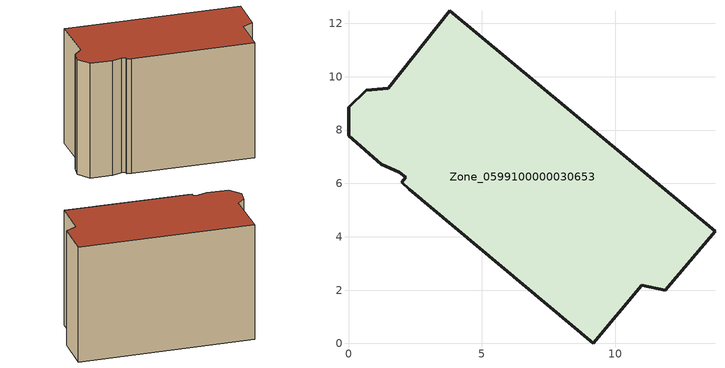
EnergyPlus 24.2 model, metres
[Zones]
Zone_0599100000030653
 floor ground (C_G): 2.28,5.79 1.99,6.04 2.15,6.22 1.91,6.42 1.23,6.71 0,7.79 0,8.86 0.67,9.5 1.49,9.57 3.79,12.48 13.74,4.21 11.88,1.99 11,2.18 9.18,0 z0
 wall outside (C_F): 13.74,4.21 3.79,12.48 1.49,9.57 0.67,9.5 0,8.86 0,7.79 1.23,6.71 1.91,6.42 2.15,6.22 1.99,6.04 2.28,5.79 9.18,0 11,2.18 11.88,1.99 13.74,4.21 z0:8.88
 roof outside (C_R): 1.99,6.04 2.28,5.79 9.18,0 11,2.18 11.88,1.99 13.74,4.21 3.79,12.48 1.49,9.57 0.67,9.5 0,8.86 0,7.79 1.23,6.71 1.91,6.42 2.15,6.22 z8.88
[BUILDING]
Pand.0599100000030653: North Axis=0; Terrain=City; Loads Convergence Tolerance Value=0.04; Temperature Convergence Tolerance Value=0.4; Solar Distribution=FullExterior; Maximum Number of Warmup Days=25; Minimum Number of Warmup Days=1
[Site:Location]
Rotterdam.The.Hague.AP_ZH_NLD Design_Conditions: Latitude=51.96; Longitude=4.45; Time Zone=1; Elevation=-4.5
[SITE:GROUNDTEMPERATURE:BUILDINGSURFACE]
18, 18, 18, 18, 18, 18, 18, 18, 18, 18, 18, 18
[MATERIAL] Thermal Absorptance=0.9; Solar Absorptance=0.7; Visible Absorptance=0.7
Name | Roughness | Thickness | Conductivity | Density | Specific Heat
G.TC.1946 | MediumSmooth | 0.15 | 1 | 540 | 1210
F.TC.1946 | Rough | 0.3 | 0.857143 | 1920 | 840
R.TC.1946 | MediumRough | 0.2 | 0.909091 | 1500 | 1000
[CONSTRUCTION]
C_G: G.TC.1946
C_F: F.TC.1946
C_R: R.TC.1946
[ZONE]
Zone_0599100000030653: Type=1; Multiplier=1; Ceiling Height=Autocalculate; Volume=Autocalculate; Floor Area=autocalculate; Part of Total Floor Area=Yes
[ZONEINFILTRATION:DESIGNFLOWRATE]
Infil_Zone_0599100000030653: Zone or ZoneList or Space or SpaceList=Zone_0599100000030653; Schedule=AlwaysOn; Design Flow Rate Calculation Method=Flow/Area; Flow Rate per Floor Area=0.003; Constant Term Coefficient=1; Temperature Term Coefficient=0; Velocity Term Coefficient=0; Velocity Squared Term Coefficient=0
[HVACTEMPLATE:ZONE:IDEALLOADSAIRSYSTEM]
Zone_0599100000030653: Maximum Heating Supply Air Temperature=50; Minimum Cooling Supply Air Temperature=13; Maximum Heating Supply Air Humidity Ratio=0.0156; Minimum Cooling Supply Air Humidity Ratio=0.0077; Heating Limit=NoLimit; Cooling Limit=NoLimit; Dehumidification Control Type=ConstantSensibleHeatRatio; Cooling Sensible Heat Ratio=0.7; Dehumidification Setpoint=60; Humidification Control Type=None; Humidification Setpoint=30; Outdoor Air Method=None; Outdoor Air Flow Rate per Person=0.00944; Outdoor Air Flow Rate per Zone Floor Area=0; Outdoor Air Flow Rate per Zone=0; Demand Controlled Ventilation Type=None; Outdoor Air Economizer Type=NoEconomizer; Heat Recovery Type=None; Sensible Heat Recovery Effectiveness=0.7; Latent Heat Recovery Effectiveness=0.65
[ZONECONTROL:THERMOSTAT]
ThermostatControl_Zone_0599100000030653: Zone or ZoneList=Zone_0599100000030653; Control Type Schedule=DualSetpointControlType; Control 1=Thermostat_Zone_0599100000030653; Temperature Difference Between Cutout And Setpoint=0
[THERMOSTATSETPOINT:DUALSETPOINT]
Thermostat_Zone_0599100000030653: Heating Setpoint Temperature Schedule=HeatingSetpoint_Zone_0599100000030653; Cooling Setpoint Temperature Schedule=CoolingSetpoint_Zone_0599100000030653
[SCHEDULE:COMPACT]
HeatingSetpoint_Zone_0599100000030653: Through: 12/31, For: AllDays, Until: 24:00, 21
CoolingSetpoint_Zone_0599100000030653: Through: 12/31, For: AllDays, Until: 24:00, 24
DualSetpointControlType: Through: 12/31, For: AllDays, Until: 24:00, 4
AlwaysOn: Through: 12/31, For: AllDays, Until: 24:00, 1
